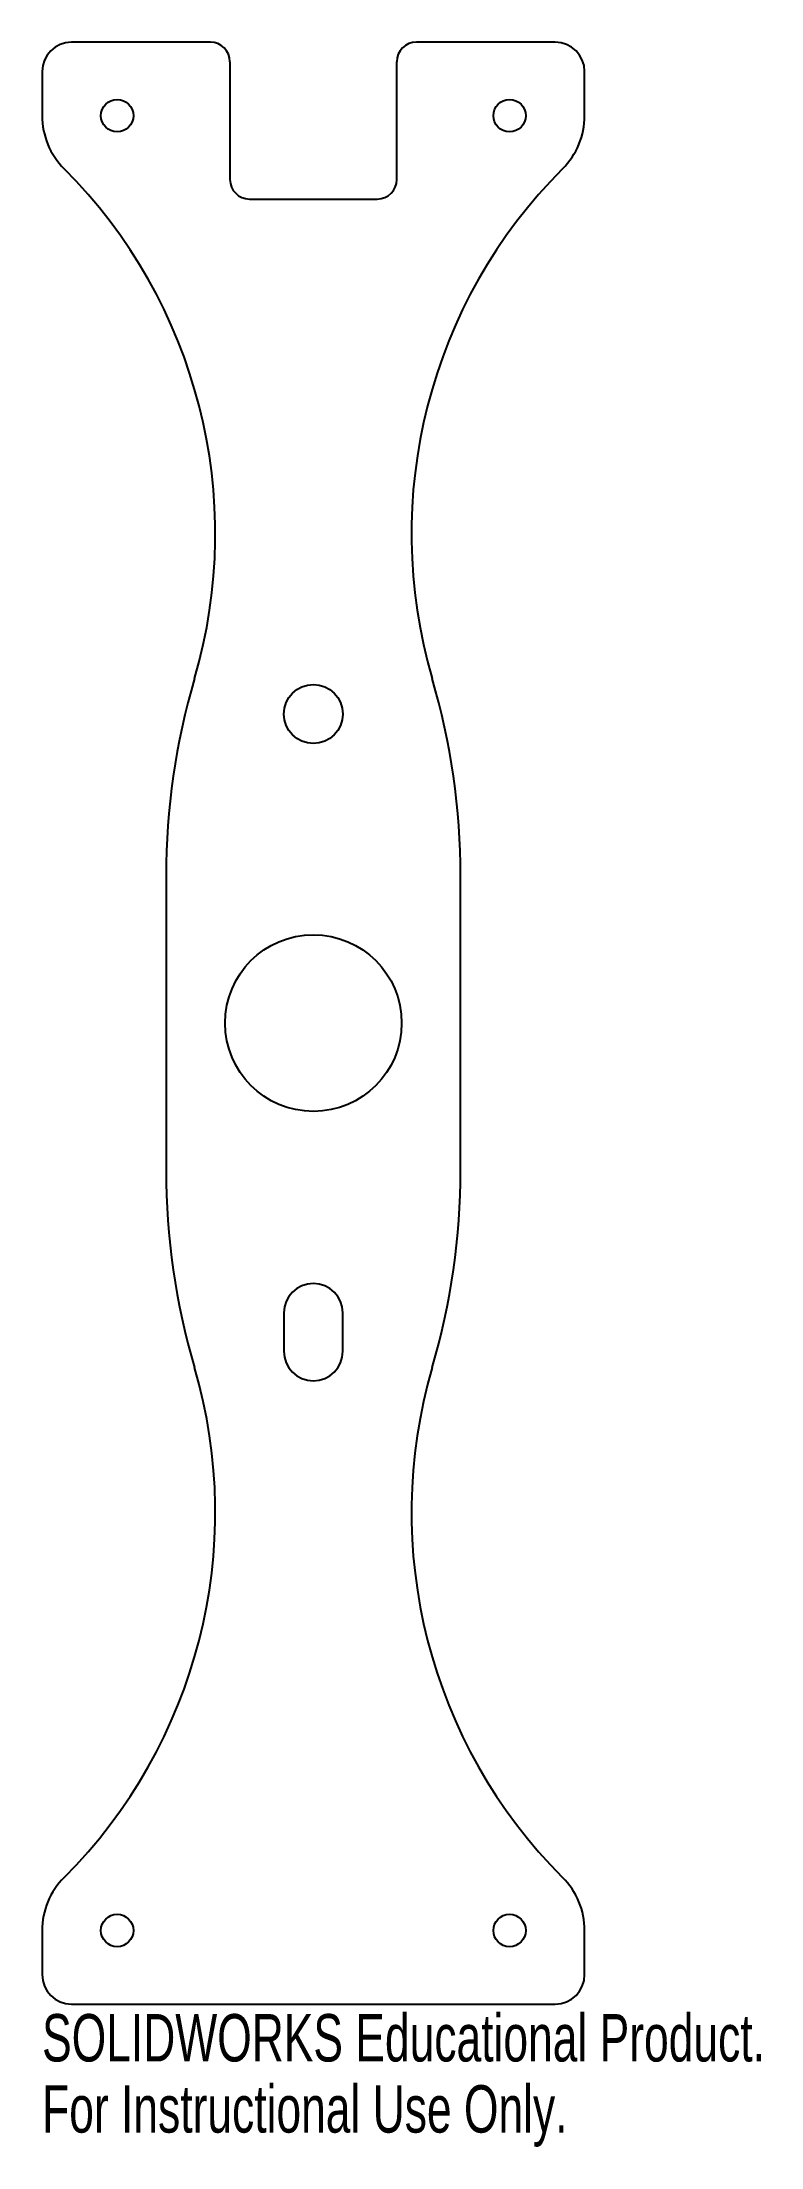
# Model space of a CAD drawing. Header units: millimetres. Extents: x -28 to 46, y -115 to 100.
import ezdxf

# ---------------------------------------------------------------- set-up
doc = ezdxf.new("R2010")
doc.units = ezdxf.units.MM
doc.styles.add('SLDTEXTSTYLE0', font='TXT', dxfattribs={"width": 0.7})

msp = doc.modelspace()

# ---------------------------------------------------------------- linework, layer by layer
at = {"color": 7, "linetype": 'Continuous', "lineweight": 25}
for p, q in [((-10.5, 100), (-24.65, 100)), ((24.65, 100), (10.5, 100)), ((-27.65, 97), (-27.65, 92.5)), ((-8.5, 98), (-8.5, 86)), ((8.5, 86), (8.5, 98)), ((27.65, 92.5), (27.65, 97)), ((-6.5, 84), (6.5, 84)), ((-15, 15), (-15, -15)), ((15, -15), (15, 15)), ((-3, -29.54), (-3, -33.46)), ((3, -33.46), (3, -29.54)), ((-27.65, -92.5), (-27.65, -97)), ((27.65, -97), (27.65, -92.5)), ((-24.65, -100), (24.65, -100))]:
    msp.add_line(p, q, dxfattribs=at)
for centre, radius in [((-20, 92.5), 1.65), ((20, 92.5), 1.65), ((0, 31.5), 3), ((0, 0), 9), ((-20, -92.5), 1.65), ((20, -92.5), 1.65)]:
    msp.add_circle(centre, radius, dxfattribs=at)
for centre, radius, start, end in [((-24.65, 97), 3, 90, 180), ((-10.5, 98), 2, 0, 90), ((10.5, 98), 2, 90, 180), ((24.65, 97), 3, 0, 90), ((-20, 92.5), 7.65, 180, 225), ((20, 92.5), 7.65, 315, 0), ((-62.61, 49.89), 52.61, 343.6888, 45), ((-6.5, 86), 2, 180, 270), ((6.5, 86), 2, 270, 0), ((62.61, 49.89), 52.61, 135, 196.3112), ((56.61, 15), 71.61, 163.6888, 180), ((-56.61, 15), 71.61, 0, 16.3112), ((56.61, -15), 71.61, 180, 196.3112), ((-56.61, -15), 71.61, 343.6888, 0), ((0, -29.54), 3, 0, 180), ((0, -33.46), 3, 180, 0), ((-62.61, -49.89), 52.61, 315, 16.3112), ((62.61, -49.89), 52.61, 163.6888, 225), ((-20, -92.5), 7.65, 135, 180), ((20, -92.5), 7.65, 0, 45), ((-24.65, -97), 3, 180, 270), ((24.65, -97), 3, 270, 0)]:
    msp.add_arc(centre, radius, start, end, dxfattribs=at)

# ---------------------------------------------------------------- texts
at = {"color": 7, "linetype": 'Continuous', "char_height": 4.8336, "attachment_point": 1, "style": 'SLDTEXTSTYLE0'}
for s, insert in [('SOLIDWORKS Educational Product.', (-27.65, -101.02)), ('For Instructional Use Only.', (-27.65, -108.27))]:
    msp.add_mtext(s, dxfattribs=dict(at, insert=insert))

doc.saveas('drawing.dxf')
